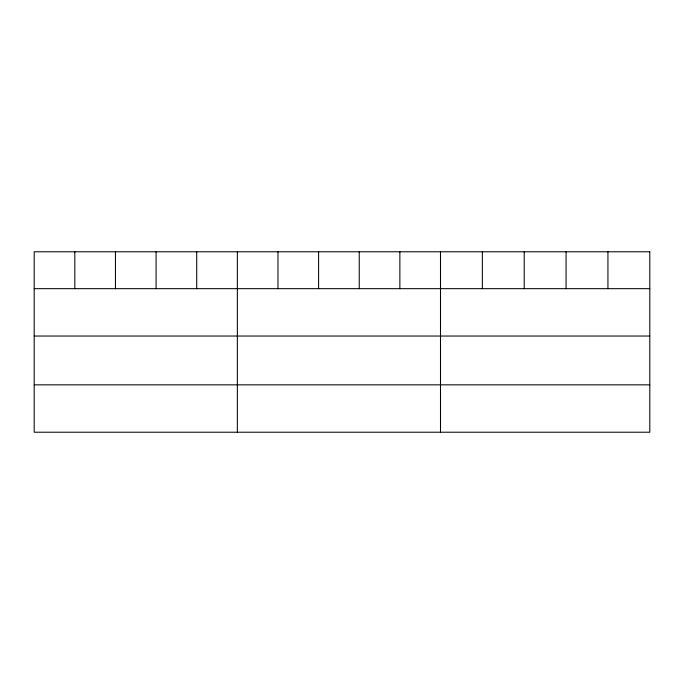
<?xml version="1.0" encoding="UTF-8"?>
<svg xmlns="http://www.w3.org/2000/svg" width="684" height="684" viewBox="0 0 684 684"><rect width="100%" height="100%" fill="white"/><g stroke="black" fill="none" stroke-linecap="round" stroke-linejoin="round"><path stroke-width="1.03" d="M34.2 288.665L649.8 288.665M34.2 336.041L649.8 336.041M34.2 384.844L649.8 384.844M607.939 251.78L607.939 288.665M566.078 251.78L566.078 288.665M524.218 251.78L524.218 288.665M482.357 251.78L482.357 288.665M440.496 251.78L440.496 432.22M399.866 251.78L399.866 288.665M359.237 251.78L359.237 288.665M318.607 251.78L318.607 288.665M277.978 251.78L277.978 288.665M237.348 251.78L237.348 432.22M196.718 251.78L196.718 288.665M156.089 251.78L156.089 288.665M115.459 251.78L115.459 288.665M74.83 251.78L74.83 288.665M649.8 251.78L34.2 251.78L34.2 432.22L649.8 432.22L649.8 251.78"/></g></svg>
